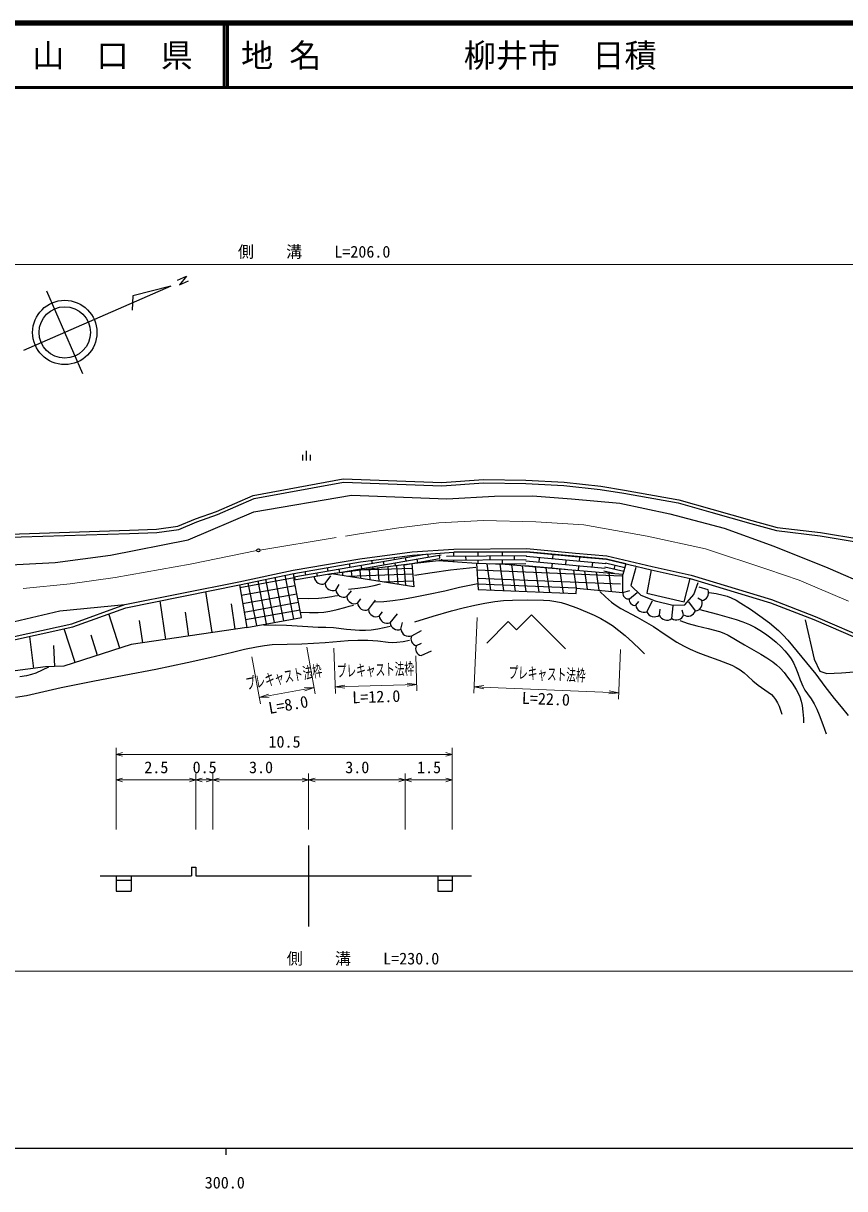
# Model space of a CAD drawing. Units: millimetres, scale not verified. Extents: x 40000 to 680000, y 20000 to 380000.
# Drawn here: x 336497 to 464290, y 198715 to 380000 of the extents above; entities that cross this region are included whole.
import ezdxf
from ezdxf.enums import TextEntityAlignment as Align

# ---------------------------------------------------------------- set-up
doc = ezdxf.new("R2010")
doc.units = ezdxf.units.MM
doc.header["$LTSCALE"] = 1000
doc.linetypes.add('CHAIN', pattern=[18.5, 12, -1.5, 3.5, -1.5])
for name, color, linetype, lineweight in [('M-BGD', 7, 'Continuous', 25), ('M-BMK', 2, 'CHAIN', 13), ('M-BMK-SRVR', 3, 'Continuous', 25), ('M-STR-HTXT', 7, 'Continuous', 13), ('M-TTL', 2, 'Continuous', 140), ('M-TTL-BAND', 7, 'Continuous', 25), ('M-TTL-LINE', 7, 'Continuous', 50)]:
    doc.layers.add(name, color=color, linetype=linetype, lineweight=lineweight)
doc.layers.add('M-TTL-TXT', color=7, linetype='Continuous')
doc.styles.add('ＭＳ ゴシック', font='')
doc.styles.get('ＭＳ ゴシック').set_extended_font_data('MS Gothic')

msp = doc.modelspace()

# ---------------------------------------------------------------- linework, layer by layer
at = {"layer": 'M-BGD'}
for p, q in [((379915, 312892), (379915, 311992)), ((380515, 313488), (380515, 311988)), ((381115, 312892), (381115, 311992)), ((372270, 306567), (386279, 309141)), ((372418, 306086), (386316, 308639)), ((386279, 309141), (401628, 308560)), ((386316, 308639), (401636, 308059)), ((401628, 308560), (408092, 309023)), ((401636, 308059), (408106, 308523)), ((408092, 309023), (414680, 308907)), ((408106, 308523), (414664, 308407)), ((414664, 308407), (420583, 308117)), ((414680, 308907), (420623, 308616)), ((420623, 308616), (426338, 307974)), ((366546, 304055), (372270, 306567)), ((372376, 304004), (387568, 306573)), ((387568, 306573), (402392, 306037)), ((402392, 306037), (409830, 306465)), ((409830, 306465), (415717, 306519)), ((415717, 306519), (421764, 306037)), ((420583, 308117), (426271, 307479)), ((426271, 307479), (429927, 306898)), ((426338, 307974), (430010, 307391)), ((429927, 306898), (438369, 305389)), ((430010, 307391), (438482, 305877)), ((366730, 303590), (372418, 306086)), ((421764, 306037), (429303, 305342)), ((429303, 305342), (437063, 303683)), ((438369, 305389), (443476, 303939)), ((438482, 305877), (443612, 304420)), ((360563, 301756), (363300, 302896)), ((362154, 299669), (372376, 304004)), ((363300, 302896), (366546, 304055)), ((363481, 302430), (366730, 303590)), ((437063, 303683), (445519, 301489)), ((443476, 303939), (449686, 302197)), ((443612, 304420), (449820, 302679)), ((332732, 300492), (353016, 301130)), ((353016, 301130), (357227, 301303)), ((357227, 301303), (360563, 301756)), ((357271, 300805), (360695, 301269)), ((360695, 301269), (363481, 302430)), ((445519, 301489), (453278, 298652)), ((449686, 302197), (453690, 301095)), ((449820, 302679), (453787, 301587)), ((453690, 301095), (460450, 300282)), ((453787, 301587), (460521, 300777)), ((332753, 299992), (353035, 300631)), ((350060, 297261), (362154, 299669)), ((353035, 300631), (357271, 300805)), ((460450, 300282), (466717, 299238)), ((460521, 300777), (466802, 299731)), ((378611, 293899), (399028, 297413)), ((388868, 296708), (397016, 297780)), ((397016, 297780), (403459, 298209)), ((397065, 297282), (403477, 297709)), ((397632, 297320), (397657, 297177)), ((399388, 297437), (399471, 296953)), ((403459, 298209), (414827, 298281)), ((414805, 297781), (403477, 297709)), ((403477, 297709), (414805, 297781)), ((403481, 297087), (403477, 297709)), ((407257, 297110), (407253, 297733)), ((411033, 297134), (411029, 297757)), ((427220, 296641), (414805, 297781)), ((414805, 297781), (422376, 297068)), ((414827, 298281), (422421, 297566)), ((418877, 296678), (418944, 297401)), ((422421, 297566), (427300, 297136)), ((453278, 298652), (461680, 295281)), ((329959, 295495), (341444, 296137)), ((341444, 296137), (350060, 297261)), ((378500, 294923), (388868, 296708)), ((378594, 294432), (388943, 296213)), ((383944, 294281), (401491, 297301)), ((396960, 295930), (384465, 294367)), ((387218, 295916), (387308, 295396)), ((388943, 296213), (397065, 297282)), ((389033, 295693), (389122, 295172)), ((390680, 296442), (390758, 295989)), ((392482, 296286), (392572, 295766)), ((394153, 296899), (394207, 296583)), ((394297, 296063), (394375, 295607)), ((394559, 295630), (394778, 292726)), ((395705, 295773), (395950, 292539)), ((395798, 295785), (401241, 296722)), ((395932, 296880), (396022, 296359)), ((396111, 295839), (396114, 295824)), ((401098, 296390), (396960, 295930)), ((396960, 295930), (397232, 292335)), ((397747, 296656), (397836, 296136)), ((399561, 296432), (399597, 296223)), ((407030, 295976), (401098, 296390)), ((401196, 297250), (401274, 296798)), ((414714, 296534), (401205, 296449)), ((401597, 296452), (401596, 296666)), ((414760, 297157), (402341, 297079)), ((403486, 296223), (403485, 296464)), ((405373, 296475), (405369, 297098)), ((407030, 295976), (407266, 291914)), ((411489, 295838), (407030, 295976)), ((407264, 295965), (407261, 296487)), ((409252, 291832), (408661, 295926)), ((414669, 295911), (409102, 295876)), ((409149, 296499), (409145, 297122)), ((411259, 291749), (410665, 295864)), ((411041, 295888), (411037, 296511)), ((429789, 294275), (411489, 295838)), ((413076, 291673), (412488, 295753)), ((412925, 296523), (412921, 297146)), ((412930, 295691), (412929, 295900)), ((414749, 291604), (414171, 295609)), ((420820, 295041), (414623, 295610)), ((427025, 295201), (414684, 296334)), ((427123, 295921), (414744, 297057)), ((416742, 296145), (416808, 296868)), ((418744, 295232), (418811, 295955)), ((420880, 295765), (420946, 296488)), ((422376, 297068), (427220, 296641)), ((422884, 294865), (422949, 295575)), ((423016, 296298), (423082, 297021)), ((425018, 295385), (425085, 296108)), ((430070, 295317), (427086, 296017)), ((430236, 295933), (427220, 296641)), ((427220, 296641), (434202, 295002)), ((427300, 297136), (434314, 295489)), ((428436, 295044), (428582, 295666)), ((430236, 295933), (429789, 294275)), ((431790, 295568), (431747, 295578)), ((370015, 293141), (378500, 294923)), ((370116, 292651), (378594, 294432)), ((370183, 292260), (378615, 293767)), ((377018, 287054), (375667, 293817)), ((378579, 287333), (377218, 294143)), ((378626, 293401), (378594, 294432)), ((384465, 294367), (378626, 293401)), ((378684, 293911), (378767, 293425)), ((380319, 294729), (380408, 294208)), ((382133, 294505), (382221, 293996)), ((383444, 292845), (384329, 294052)), ((383769, 295323), (383858, 294802)), ((397232, 292335), (384465, 294367)), ((385583, 295099), (385673, 294578)), ((386144, 294577), (386180, 294094)), ((397085, 294285), (386973, 293968)), ((387397, 294875), (387421, 294737)), ((387528, 294750), (387595, 293869)), ((388872, 294918), (388968, 293650)), ((397017, 295180), (388935, 294926)), ((390301, 295097), (390428, 293418)), ((390847, 295469), (390898, 295172)), ((391648, 295266), (391804, 293199)), ((393195, 295459), (393385, 292947)), ((397341, 294156), (400134, 294590)), ((400134, 294590), (402944, 294966)), ((402944, 294966), (404920, 295181)), ((404920, 295181), (406908, 295376)), ((407086, 295002), (429594, 294069)), ((407162, 293706), (429420, 292782)), ((416737, 291521), (416172, 295438)), ((416673, 295395), (416675, 295422)), ((418409, 291452), (417854, 295294)), ((420537, 291364), (419996, 295112)), ((422562, 292125), (422157, 294927)), ((424282, 291967), (423876, 294780)), ((426104, 291799), (425697, 294625)), ((428426, 294391), (426818, 294769)), ((429903, 294700), (426952, 295393)), ((428034, 291622), (427625, 294460)), ((428286, 294403), (428291, 294423)), ((429771, 291462), (429789, 294275)), ((431799, 295324), (431026, 292556)), ((434202, 295002), (433504, 291365)), ((434202, 295002), (440258, 293648)), ((434314, 295489), (440385, 294132)), ((440385, 294132), (452908, 290345)), ((461680, 295281), (469059, 292070)), ((352312, 289572), (370015, 293141)), ((352447, 289089), (370116, 292651)), ((370116, 292651), (371259, 286025)), ((370395, 291033), (378799, 292535)), ((372813, 286302), (371487, 292939)), ((374348, 286577), (373013, 293260)), ((375583, 286797), (374241, 293518)), ((379795, 287550), (378626, 293401)), ((385128, 291832), (385614, 292703)), ((387067, 291973), (388559, 292127)), ((388559, 292127), (390049, 292341)), ((390049, 292341), (391062, 292553)), ((391062, 292553), (392075, 292807)), ((397167, 293196), (392705, 293056)), ((402099, 291729), (404381, 292278)), ((404381, 292278), (406676, 292768)), ((406676, 292768), (406931, 292818)), ((406931, 292818), (407195, 292871)), ((422562, 292125), (407217, 292761)), ((407266, 291914), (422491, 291283)), ((422491, 291283), (422562, 292125)), ((422562, 292125), (429771, 291462)), ((431026, 292556), (432571, 291044)), ((439330, 290014), (440258, 293648)), ((440258, 293648), (452745, 289872)), ((440843, 291140), (441487, 293007)), ((443032, 291848), (441648, 292299)), ((358670, 284151), (357775, 290163)), ((365864, 285222), (364914, 291602)), ((370614, 289763), (379052, 291271)), ((379234, 290560), (380827, 290550)), ((380827, 290550), (382424, 290600)), ((382424, 290600), (383476, 290697)), ((383476, 290697), (384522, 290853)), ((384522, 290853), (384955, 290929)), ((384955, 290929), (385398, 291009)), ((386813, 290818), (387541, 291739)), ((388497, 289805), (389018, 290454)), ((390182, 288791), (391266, 290262)), ((391148, 290018), (392578, 290074)), ((392578, 290074), (394001, 290190)), ((394001, 290190), (395489, 290416)), ((395489, 290416), (396970, 290702)), ((396970, 290702), (399542, 291186)), ((399542, 291186), (402099, 291729)), ((409849, 290038), (411211, 290188)), ((411211, 290188), (412586, 290278)), ((412586, 290278), (415002, 290301)), ((415002, 290301), (417438, 290264)), ((417438, 290264), (418395, 290203)), ((418395, 290203), (419341, 290082)), ((419341, 290082), (420176, 289901)), ((426183, 291626), (427082, 290767)), ((427082, 290767), (428017, 289955)), ((429771, 291462), (430865, 291784)), ((430785, 290464), (432024, 291462)), ((431799, 289466), (432249, 290078)), ((432571, 291044), (434824, 290175)), ((433504, 291365), (439330, 290014)), ((433504, 288469), (434374, 290175)), ((434824, 290175), (437528, 289466)), ((439427, 289531), (440843, 291140)), ((442050, 290223), (441422, 290561)), ((443182, 291438), (444285, 291277)), ((444285, 291277), (445377, 291057)), ((445377, 291057), (446025, 290869)), ((446025, 290869), (446652, 290624)), ((446652, 290624), (447405, 290240)), ((447405, 290240), (448145, 289794)), ((452908, 290345), (459703, 287699)), ((331137, 286024), (342188, 288597)), ((342188, 288597), (352312, 289572)), ((344043, 286578), (352312, 289572)), ((344182, 286096), (352447, 289089)), ((362267, 284686), (361714, 288404)), ((369461, 285757), (368874, 289696)), ((370846, 288419), (379319, 289933)), ((371050, 287238), (379554, 288758)), ((379665, 288390), (381030, 288340)), ((381030, 288340), (382388, 288352)), ((382388, 288352), (383279, 288422)), ((383279, 288422), (384173, 288553)), ((384173, 288553), (385353, 288802)), ((385353, 288802), (386526, 289112)), ((386526, 289112), (387203, 289308)), ((387203, 289308), (387880, 289509)), ((391866, 287778), (392359, 288463)), ((400250, 287786), (403109, 288626)), ((403109, 288626), (404909, 289096)), ((404909, 289096), (406733, 289510)), ((406733, 289510), (408286, 289804)), ((408286, 289804), (409849, 290038)), ((420176, 289901), (421009, 289658)), ((421009, 289658), (422639, 289062)), ((422639, 289062), (424249, 288410)), ((424249, 288410), (425301, 287950)), ((428017, 289955), (428723, 289435)), ((428723, 289435), (429472, 288957)), ((429472, 288957), (432025, 287597)), ((435452, 287938), (435597, 288855)), ((437399, 287406), (437624, 289370)), ((437528, 289466), (439427, 289531)), ((439234, 288002), (439008, 288694)), ((441068, 288597), (440038, 290014)), ((441562, 288875), (444498, 288100)), ((448145, 289794), (449642, 288842)), ((449642, 288842), (451102, 287842)), ((452745, 289872), (459513, 287236)), ((328190, 283108), (344043, 286578)), ((351531, 282790), (349821, 288138)), ((355073, 283616), (354553, 287112)), ((371259, 286025), (379795, 287550)), ((393550, 286764), (394735, 288142)), ((395235, 285751), (395506, 286793)), ((397408, 286888), (400250, 287786)), ((408600, 283598), (411933, 286943)), ((411933, 286943), (413231, 285650)), ((415548, 287976), (413231, 285650)), ((420865, 282679), (415548, 287976)), ((425301, 287950), (426324, 287436)), ((426324, 287436), (427247, 286897)), ((427247, 286897), (428148, 286300)), ((432025, 287597), (434539, 286190)), ((438627, 287093), (439938, 286646)), ((439938, 286646), (441279, 286253)), ((444498, 288100), (447419, 287267)), ((447419, 287267), (448466, 286894)), ((448466, 286894), (449500, 286462)), ((449500, 286462), (450309, 286066)), ((451102, 287842), (452568, 286721)), ((452568, 286721), (453997, 285553)), ((458137, 287187), (459533, 281063)), ((459513, 287236), (468276, 283470)), ((459703, 287699), (468496, 283920)), ((328235, 282605), (344182, 286096)), ((338127, 279647), (337490, 284632)), ((344555, 280560), (342876, 285810)), ((348043, 281675), (347042, 284804)), ((371259, 286025), (353275, 283348)), ((373924, 286388), (375691, 286419)), ((375691, 286419), (377467, 286389)), ((377467, 286389), (379928, 286208)), ((379928, 286208), (382393, 286088)), ((382393, 286088), (383583, 286081)), ((383583, 286081), (384769, 286013)), ((384769, 286013), (386794, 285766)), ((386794, 285766), (388816, 285581)), ((388816, 285581), (389716, 285585)), ((389716, 285585), (390623, 285649)), ((390623, 285649), (391640, 285794)), ((391640, 285794), (392647, 285999)), ((392647, 285999), (393105, 286104)), ((393105, 286104), (393562, 286211)), ((396919, 284737), (398461, 285572)), ((428148, 286300), (429148, 285558)), ((429148, 285558), (430114, 284767)), ((430114, 284767), (431318, 283686)), ((434539, 286190), (436338, 284950)), ((436338, 284950), (438182, 283752)), ((441279, 286253), (443055, 285860)), ((443055, 285860), (444812, 285408)), ((444812, 285408), (445497, 285152)), ((445497, 285152), (446160, 284840)), ((446160, 284840), (448685, 283320)), ((450309, 286066), (451087, 285619)), ((451087, 285619), (451960, 285039)), ((451960, 285039), (452810, 284403)), ((453997, 285553), (454733, 284808)), ((454733, 284808), (455426, 284020)), ((341381, 279941), (341241, 283236)), ((353275, 283348), (342811, 280002)), ((372775, 282975), (370896, 282585)), ((373998, 283173), (372775, 282975)), ((375217, 283310), (373998, 283173)), ((377528, 283394), (375217, 283310)), ((379834, 283418), (377528, 283394)), ((383440, 283648), (379834, 283418)), ((387047, 283940), (383440, 283648)), ((388565, 284001), (387047, 283940)), ((390082, 284003), (388565, 284001)), ((391668, 283873), (390082, 284003)), ((393248, 283683), (391668, 283873)), ((393942, 283648), (393248, 283683)), ((394624, 283673), (393942, 283648)), ((395610, 283808), (394624, 283673)), ((396594, 284003), (395610, 283808)), ((397658, 283196), (398461, 283581)), ((431318, 283686), (432476, 282565)), ((438182, 283752), (439206, 283163)), ((439206, 283163), (440258, 282626)), ((448685, 283320), (451232, 281857)), ((452810, 284403), (453627, 283724)), ((453627, 283724), (454401, 283001)), ((454401, 283001), (454991, 282377)), ((455426, 284020), (457627, 281417)), ((365516, 281289), (361996, 280502)), ((369019, 282135), (365516, 281289)), ((370896, 282585), (369019, 282135)), ((398397, 281654), (400003, 282360)), ((432476, 282565), (432808, 282234)), ((432808, 282234), (433148, 281896)), ((440258, 282626), (441456, 282101)), ((441456, 282101), (442673, 281633)), ((442673, 281633), (444689, 280917)), ((451232, 281857), (452186, 281287)), ((452186, 281287), (453116, 280662)), ((454991, 282377), (455537, 281713)), ((455537, 281713), (455950, 281125)), ((455950, 281125), (456316, 280497)), ((457627, 281417), (459786, 278769)), ((459533, 281063), (460447, 279236)), ((339952, 279880), (329002, 278481)), ((339445, 279370), (338460, 278935)), ((340402, 279858), (339445, 279370)), ((342811, 280002), (339952, 279880)), ((357110, 279489), (352204, 278526)), ((361996, 280502), (357110, 279489)), ((444689, 280917), (446705, 280137)), ((446705, 280137), (447395, 279799)), ((447395, 279799), (448051, 279410)), ((448051, 279410), (448649, 278960)), ((453116, 280662), (453697, 280208)), ((453697, 280208), (454236, 279709)), ((454236, 279709), (454847, 279027)), ((456316, 280497), (456693, 279705)), ((456693, 279705), (457016, 278886)), ((460447, 279236), (461521, 278860)), ((463778, 278968), (468559, 279344)), ((337020, 278513), (335974, 278332)), ((337754, 278697), (337020, 278513)), ((338460, 278935), (337754, 278697)), ((347302, 277592), (342400, 276630)), ((352204, 278526), (347302, 277592)), ((448649, 278960), (449221, 278454)), ((449221, 278454), (449998, 277731)), ((449998, 277731), (450822, 277048)), ((454847, 279027), (455417, 278300)), ((455417, 278300), (456112, 277354)), ((457016, 278886), (457362, 277880)), ((457362, 277880), (457765, 276896)), ((459786, 278769), (461194, 276860)), ((461521, 278860), (463778, 278968)), ((339712, 275981), (337010, 275391)), ((342400, 276630), (339712, 275981)), ((450822, 277048), (451883, 276322)), ((451883, 276322), (452885, 275565)), ((452885, 275565), (453227, 275220)), ((456112, 277354), (456753, 276380)), ((456753, 276380), (457058, 275813)), ((457058, 275813), (457306, 275224)), ((457765, 276896), (458108, 276282)), ((458108, 276282), (458505, 275697)), ((458505, 275697), (459051, 274930)), ((461194, 276860), (462649, 274988)), ((337010, 275391), (335284, 275114)), ((453227, 275220), (453529, 274830)), ((453529, 274830), (453832, 274315)), ((453832, 274315), (454088, 273760)), ((454088, 273760), (454315, 273168)), ((457306, 275224), (457507, 274567)), ((457507, 274567), (457652, 273889)), ((457652, 273889), (457783, 272893)), ((459051, 274930), (459551, 274125)), ((459551, 274125), (459969, 273284)), ((462649, 274988), (463756, 273684)), ((454315, 273168), (454528, 272553)), ((457783, 272893), (457856, 271866)), ((459969, 273284), (460332, 272416)), ((460332, 272416), (460886, 270945)), ((463756, 273684), (464822, 272336)), ((457856, 271866), (457874, 271518)), ((457874, 271518), (457890, 271169)), ((460886, 270945), (461426, 269462)), ((380881, 252090), (380881, 239498)), ((362668, 248715), (363335, 248715)), ((362668, 248715), (362668, 247374)), ((363335, 248715), (363335, 247374)), ((348474, 247374), (362668, 247374)), ((350936, 247374), (350936, 244993)), ((350936, 246724), (353277, 246724)), ((353277, 247374), (353277, 244993)), ((363335, 247374), (406244, 247374)), ((400965, 247374), (400965, 244993)), ((400965, 246724), (403224, 246724)), ((403224, 247374), (403224, 244993)), ((350936, 244993), (353277, 244993)), ((400965, 244993), (403224, 244993))]:
    msp.add_line(p, q, dxfattribs=at)
for centre, radius, start, end in [((382982, 293984), 1229, 185.83478, 292.095), ((384666, 292970), 1229, 185.83478, 292.095), ((386351, 291957), 1229, 185.83478, 292.095), ((388035, 290943), 1229, 185.83478, 292.095), ((430652, 291343), 889, 172.32825, 278.58846), ((431666, 290346), 889, 172.32825, 278.58846), ((440950, 289778), 1187, 275.73958, 21.99979), ((441931, 291404), 1187, 275.73958, 21.99979), ((389719, 289930), 1229, 185.83478, 292.095), ((391404, 288916), 1229, 185.83478, 292.095), ((433026, 289607), 1235, 186.5463, 292.80649), ((434680, 288945), 1268, 202.03377, 307.45599), ((439928, 288988), 1206, 234.85133, 341.11153), ((393088, 287903), 1229, 185.83478, 292.095), ((394773, 286889), 1229, 185.83478, 292.095), ((436628, 288413), 1268, 202.03377, 307.45599), ((438093, 288392), 1206, 234.85133, 341.11153), ((396457, 285876), 1229, 185.83478, 292.095), ((397867, 284243), 1068, 152.47208, 258.73228), ((398606, 282702), 1068, 152.47208, 258.73228)]:
    msp.add_arc(centre, radius, start, end, dxfattribs=at)
at = {"layer": 'M-BMK'}
for p, q in [((388790, 300592), (394918, 301535)), ((394918, 301535), (401154, 302320)), ((401154, 302320), (408120, 302634)), ((408120, 302634), (416239, 302425)), ((416239, 302425), (423728, 302006)), ((423728, 302006), (433575, 300225)), ((373318, 298067), (388790, 300592)), ((433575, 300225), (442640, 298235)), ((362444, 295878), (372826, 297977)), ((442640, 298235), (452330, 295040)), ((350764, 293783), (362444, 295878)), ((343794, 292788), (350764, 293783)), ((452330, 295040), (457201, 293364)), ((336462, 292054), (343794, 292788)), ((457201, 293364), (464900, 290116))]:
    msp.add_line(p, q, dxfattribs=at)
at = {"layer": 'M-BMK-SRVR'}
for p, q in [((359445, 339110), (336532, 329109)), ((359445, 339110), (353546, 337626)), ((360463, 340030), (361877, 340647)), ((361877, 340647), (360779, 339294)), ((360779, 339294), (362196, 339922)), ((345748, 325494), (340147, 338324)), ((353546, 337626), (353429, 335393))]:
    msp.add_line(p, q, dxfattribs=at)
for centre, radius in [((342948, 331909), 5000), ((342948, 331909), 4000), ((373072, 298027), 249), ((373072, 298027), 7.5)]:
    msp.add_circle(centre, radius, dxfattribs=at)
at = {"layer": 'M-STR-HTXT'}
for p, q in [((280061, 342503), (483326, 342503)), ((407085, 287556), (406597, 275798)), ((380613, 282972), (381916, 275682)), ((372077, 281447), (373380, 274156)), ((384829, 282787), (385050, 275769)), ((397569, 281612), (397740, 276168)), ((429404, 282613), (429082, 274866)), ((397709, 277168), (396202, 277370)), ((373204, 275141), (381740, 276666)), ((373204, 275141), (374637, 275651)), ((381740, 276666), (380219, 276648)), ((381740, 276666), (380307, 276156)), ((385018, 276769), (397709, 277168)), ((385018, 276769), (386510, 277066)), ((385018, 276769), (386525, 276566)), ((397709, 277168), (396218, 276871)), ((406639, 276797), (408148, 276985)), ((406639, 276797), (408127, 276485)), ((406639, 276797), (429124, 275865)), ((429124, 275865), (427615, 275677)), ((429124, 275865), (427636, 276177)), ((373204, 275141), (374725, 275158)), ((350936, 254577), (350936, 267275)), ((350936, 266275), (351936, 266560)), ((402224, 266562), (403224, 266275)), ((403224, 267275), (403224, 254577)), ((351936, 265987), (350936, 266275)), ((350936, 266275), (403224, 266275)), ((403224, 266275), (402224, 265990)), ((363335, 263298), (363335, 254577)), ((365967, 263298), (365967, 254577)), ((380881, 263298), (380881, 254577)), ((395913, 263298), (395913, 254577)), ((350936, 262298), (351936, 262583)), ((351936, 262010), (350936, 262298)), ((350936, 262298), (363335, 262298)), ((362335, 262585), (363335, 262298)), ((363335, 262298), (362335, 262013)), ((363335, 262298), (364335, 262583)), ((364335, 262010), (363335, 262298)), ((363335, 262298), (365967, 262298)), ((364967, 262585), (365967, 262298)), ((365967, 262298), (364967, 262013)), ((365967, 262298), (366967, 262583)), ((366967, 262010), (365967, 262298)), ((365967, 262298), (380881, 262298)), ((379881, 262585), (380881, 262298)), ((380881, 262298), (379881, 262013)), ((380881, 262298), (381881, 262583)), ((381881, 262010), (380881, 262298)), ((380881, 262298), (395913, 262298)), ((394913, 262585), (395913, 262298)), ((395913, 262298), (394913, 262013)), ((395913, 262298), (396913, 262583)), ((396913, 262010), (395913, 262298)), ((395913, 262298), (403224, 262298)), ((402224, 262585), (403224, 262298)), ((403224, 262298), (402224, 262013)), ((276101, 232550), (502486, 232550))]:
    msp.add_line(p, q, dxfattribs=at)
at = {"layer": 'M-TTL'}
msp.add_line((680000, 380000), (40000, 380000), dxfattribs=at)
at = {"layer": 'M-TTL-BAND'}
for p, q in [((40000, 205000), (579000, 205000)), ((368000, 205000), (368000, 204000))]:
    msp.add_line(p, q, dxfattribs=at)
at = {"layer": 'M-TTL-LINE'}
for p, q in [((367750, 380000), (367750, 370000)), ((368250, 380000), (368250, 370000)), ((40000, 370000), (680000, 370000))]:
    msp.add_line(p, q, dxfattribs=at)

# ---------------------------------------------------------------- texts
at = {"layer": 'M-STR-HTXT', "style": 'ＭＳ ゴシック'}
for s, p in [('側\u3000\u3000溝\u3000\u3000L=206.0', (369881, 343003)), ('10.5', (374642, 266775)), ('2.5', (355323, 262798)), ('0.5', (362838, 262798)), ('3.0', (371612, 262798)), ('3.0', (386584, 262798)), ('1.5', (397756, 262798)), ('側\u3000\u3000溝\u3000\u3000L=230.0', (377481, 233050))]:
    msp.add_text(s, height=1833, dxfattribs=at).set_placement(p, align=Align.BOTTOM_LEFT)
at = {"layer": 'M-STR-HTXT', "style": 'ＭＳ ゴシック', "width": 0.6}
for rotation, p in [(10.1, (371390, 275832)), (1.8, (385335, 277779)), (357.6, (411928, 277579))]:
    msp.add_text('プレキャスト法枠', height=1833, rotation=rotation, dxfattribs=at).set_placement(p, align=Align.BOTTOM_LEFT)
at = {"layer": 'M-STR-HTXT', "style": 'ＭＳ ゴシック'}
for s, rotation, p in [('L=12.0', 1.8, (387720, 273670)), ('L=22.0', 357.6, (414004, 273601)), ('L=8.0', 10.1, (374910, 272013))]:
    msp.add_text(s, height=1833, rotation=rotation, dxfattribs=at).set_placement(p, align=Align.BOTTOM_LEFT)
at = {"layer": 'M-TTL-BAND', "style": 'ＭＳ ゴシック'}
msp.add_text('300.0', height=1833, dxfattribs=at).set_placement((367844, 198195), align=Align.BOTTOM_CENTER)
at = {"layer": 'M-TTL-TXT', "style": 'ＭＳ ゴシック'}
msp.add_text('山\u3000口\u3000県', height=3666, dxfattribs=at).set_placement((350375, 375000), align=Align.MIDDLE_CENTER)
for s, p in [('地 名', (370380, 375000)), ('柳井市\u3000日積', (405024, 375000))]:
    msp.add_text(s, height=3666, dxfattribs=at).set_placement(p, align=Align.MIDDLE_LEFT)

doc.saveas('drawing.dxf')
